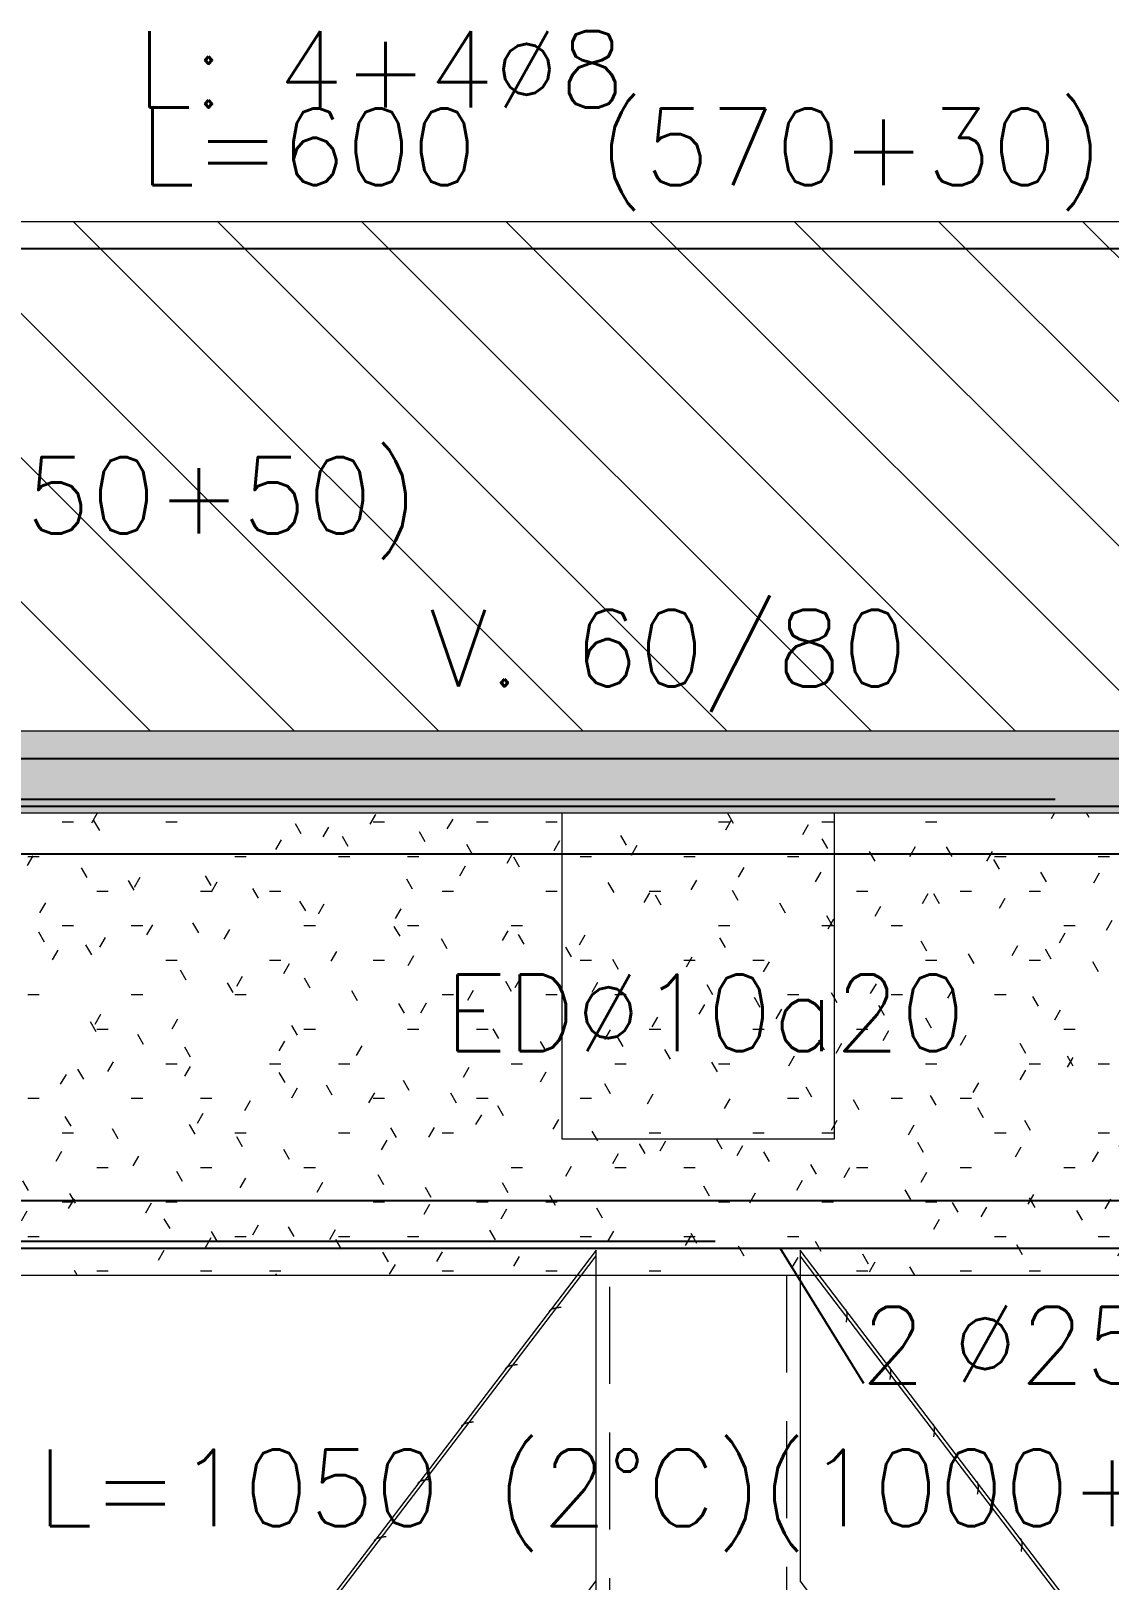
# Model space of a CAD drawing. Extents: x -58 to 5689, y 66 to 4123.
# Drawn here: x 5043.7 to 5202.3, y 3290.3 to 3518.2 of the extents above; entities that cross this region are included whole.
import ezdxf
from ezdxf.enums import TextEntityAlignment as Align
from ezdxf.xclip import XClip

# ---------------------------------------------------------------- set-up
doc = ezdxf.new("R2010")
doc.units = 0
doc.header["$LTSCALE"] = 30
doc.header["$MEASUREMENT"] = 0
doc.header["$XCLIPFRAME"] = 0
doc.linetypes.add("EJE3-3'$0$RLE-PROYECCION", pattern=[0.71438, 0.47625, -0.23813])
doc.layers.get('0').update_dxf_attribs({"linetype": 'CONTINUOUS'})
doc.layers.add("EJE3-3'$0$RLA-ACHURADO", color=30, linetype="EJE3-3'$0$RLE-PROYECCION", lineweight=15, transparency=0.7)
doc.layers.add("EJE3-3'$0$RLA-CONTORNO", color=30, linetype='CONTINUOUS', lineweight=15)
doc.layers.add("EJE3-3'$0$RLA-TEXTOS-1", color=9, linetype='CONTINUOUS', lineweight=9)
for name, color, linetype in [("EJE3-3'$0$RLA-CONTORNOS", 3, 'CONTINUOUS'), ("EJE3-3'$0$RLA-FE", 7, 'CONTINUOUS'), ("EJE3-3'$0$RLA-TEXTOS-FE", 9, 'CONTINUOUS')]:
    doc.layers.add(name, color=color, linetype=linetype)
doc.styles.add("EJE3-3'$0$RomanS", font='romans.shx', dxfattribs={"height": 11.25})

# ---------------------------------------------------------------- blocks, each defined once
blk = doc.blocks.new("EJE3-3'$0$RLA-COLUMNAS-CAJONES - P_M_ 300x300x20-465987-EJE 3-3_")
at = {"layer": "EJE3-3'$0$RLA-ACHURADO"}
for p, q in [((2347.48, 787), (2347.48, 1103)), ((2373.48, 1103), (2373.48, 787))]:
    blk.add_line(p, q, dxfattribs=at)
blk = doc.blocks.new("EJE3-3'$0$FP_13-EJE 3-3_")
at = {"layer": "EJE3-3'$0$RLA-CONTORNO"}
for p, q in [((2342.67, 1103), (2140.49, 838.02)), ((2338.56, 1097.71), (2338.55, 1097.69)), ((2338.58, 1097.73), (2338.56, 1097.71)), ((2338.6, 1097.74), (2338.58, 1097.73)), ((2338.61, 1097.76), (2338.6, 1097.74)), ((2338.63, 1097.78), (2338.61, 1097.76)), ((2338.65, 1097.8), (2338.63, 1097.78)), ((2338.67, 1097.81), (2338.65, 1097.8)), ((2338.69, 1097.83), (2338.67, 1097.81)), ((2338.71, 1097.85), (2338.69, 1097.83)), ((2338.73, 1097.86), (2338.71, 1097.85)), ((2338.75, 1097.88), (2338.73, 1097.86)), ((2338.77, 1097.89), (2338.75, 1097.88)), ((2338.79, 1097.91), (2338.77, 1097.89)), ((2338.81, 1097.92), (2338.79, 1097.91)), ((2338.83, 1097.93), (2338.81, 1097.92)), ((2338.86, 1097.95), (2338.83, 1097.93)), ((2338.88, 1097.96), (2338.86, 1097.95)), ((2338.9, 1097.97), (2338.88, 1097.96)), ((2338.93, 1097.98), (2338.9, 1097.97)), ((2338.95, 1098), (2338.93, 1097.98)), ((2338.98, 1098.01), (2338.95, 1098)), ((2339, 1098.02), (2338.98, 1098.01)), ((2339.03, 1098.03), (2339, 1098.02)), ((2339.06, 1098.04), (2339.03, 1098.03)), ((2339.08, 1098.05), (2339.06, 1098.04)), ((2339.11, 1098.06), (2339.08, 1098.05)), ((2339.14, 1098.07), (2339.11, 1098.06)), ((2339.17, 1098.08), (2339.14, 1098.07)), ((2339.2, 1098.09), (2339.17, 1098.08)), ((2339.23, 1098.1), (2339.2, 1098.09)), ((2339.25, 1098.11), (2339.23, 1098.1)), ((2339.28, 1098.11), (2339.25, 1098.11)), ((2339.31, 1098.12), (2339.28, 1098.11)), ((2339.34, 1098.13), (2339.31, 1098.12)), ((2339.38, 1098.14), (2339.34, 1098.13)), ((2339.41, 1098.14), (2339.38, 1098.14)), ((2339.44, 1098.15), (2339.41, 1098.14)), ((2339.47, 1098.16), (2339.44, 1098.15)), ((2339.5, 1098.16), (2339.47, 1098.16)), ((2339.53, 1098.17), (2339.5, 1098.16)), ((2339.57, 1098.18), (2339.53, 1098.17)), ((2339.6, 1098.18), (2339.57, 1098.18)), ((2339.63, 1098.19), (2339.6, 1098.18)), ((2339.66, 1098.19), (2339.63, 1098.19)), ((2339.7, 1098.2), (2339.66, 1098.19)), ((2339.73, 1098.2), (2339.7, 1098.2)), ((2339.77, 1098.21), (2339.73, 1098.2)), ((2339.8, 1098.21), (2339.77, 1098.21)), ((2339.83, 1098.22), (2339.8, 1098.21)), ((2339.87, 1098.22), (2339.83, 1098.22)), ((2339.9, 1098.23), (2339.87, 1098.22)), ((2339.94, 1098.23), (2339.9, 1098.23)), ((2339.97, 1098.24), (2339.94, 1098.23)), ((2340.01, 1098.24), (2339.97, 1098.24)), ((2340.04, 1098.25), (2340.01, 1098.24)), ((2340.08, 1098.25), (2340.04, 1098.25)), ((2340.11, 1098.25), (2340.08, 1098.25)), ((2340.15, 1098.26), (2340.11, 1098.25)), ((2340.18, 1098.26), (2340.15, 1098.26)), ((2340.22, 1098.26), (2340.18, 1098.26)), ((2340.25, 1098.27), (2340.22, 1098.26)), ((2340.29, 1098.27), (2340.25, 1098.27)), ((2340.33, 1098.28), (2340.29, 1098.27)), ((2332.62, 1089.61), (2332.6, 1089.6)), ((2332.65, 1089.62), (2332.62, 1089.61)), ((2332.68, 1089.63), (2332.65, 1089.62)), ((2332.71, 1089.64), (2332.68, 1089.63)), ((2332.73, 1089.65), (2332.71, 1089.64)), ((2332.76, 1089.66), (2332.73, 1089.65)), ((2332.79, 1089.67), (2332.76, 1089.66)), ((2332.82, 1089.67), (2332.79, 1089.67)), ((2332.85, 1089.68), (2332.82, 1089.67)), ((2332.88, 1089.69), (2332.85, 1089.68)), ((2332.91, 1089.7), (2332.88, 1089.69)), ((2332.94, 1089.71), (2332.91, 1089.7)), ((2332.97, 1089.71), (2332.94, 1089.71)), ((2333, 1089.72), (2332.97, 1089.71)), ((2333.04, 1089.73), (2333, 1089.72)), ((2333.07, 1089.73), (2333.04, 1089.73)), ((2333.1, 1089.74), (2333.07, 1089.73)), ((2333.13, 1089.74), (2333.1, 1089.74)), ((2333.16, 1089.75), (2333.13, 1089.74)), ((2333.2, 1089.76), (2333.16, 1089.75)), ((2333.23, 1089.76), (2333.2, 1089.76)), ((2333.26, 1089.77), (2333.23, 1089.76)), ((2333.3, 1089.77), (2333.26, 1089.77)), ((2333.33, 1089.78), (2333.3, 1089.77)), ((2333.37, 1089.78), (2333.33, 1089.78)), ((2333.4, 1089.79), (2333.37, 1089.78)), ((2333.43, 1089.79), (2333.4, 1089.79)), ((2333.47, 1089.8), (2333.43, 1089.79)), ((2333.5, 1089.8), (2333.47, 1089.8)), ((2333.54, 1089.8), (2333.5, 1089.8)), ((2333.57, 1089.81), (2333.54, 1089.8)), ((2333.61, 1089.81), (2333.57, 1089.81)), ((2333.64, 1089.82), (2333.61, 1089.81)), ((2333.68, 1089.82), (2333.64, 1089.82)), ((2333.71, 1089.83), (2333.68, 1089.82)), ((2333.75, 1089.83), (2333.71, 1089.83)), ((2333.79, 1089.83), (2333.75, 1089.83)), ((2333.82, 1089.84), (2333.79, 1089.83)), ((2333.86, 1089.84), (2333.82, 1089.84)), ((2333.89, 1089.84), (2333.86, 1089.84)), ((2332.13, 1089.28), (2332.11, 1089.26)), ((2332.14, 1089.29), (2332.13, 1089.28)), ((2332.16, 1089.31), (2332.14, 1089.29)), ((2332.18, 1089.33), (2332.16, 1089.31)), ((2332.2, 1089.35), (2332.18, 1089.33)), ((2332.21, 1089.36), (2332.2, 1089.35)), ((2332.23, 1089.38), (2332.21, 1089.36)), ((2332.25, 1089.4), (2332.23, 1089.38)), ((2332.27, 1089.41), (2332.25, 1089.4)), ((2332.29, 1089.43), (2332.27, 1089.41)), ((2332.31, 1089.44), (2332.29, 1089.43)), ((2332.33, 1089.46), (2332.31, 1089.44)), ((2332.36, 1089.47), (2332.33, 1089.46)), ((2332.38, 1089.49), (2332.36, 1089.47)), ((2332.4, 1089.5), (2332.38, 1089.49)), ((2332.42, 1089.51), (2332.4, 1089.5)), ((2332.45, 1089.53), (2332.42, 1089.51)), ((2332.47, 1089.54), (2332.45, 1089.53)), ((2332.49, 1089.55), (2332.47, 1089.54)), ((2332.52, 1089.56), (2332.49, 1089.55)), ((2332.55, 1089.58), (2332.52, 1089.56)), ((2332.57, 1089.59), (2332.55, 1089.58)), ((2332.6, 1089.6), (2332.57, 1089.59)), ((2325.69, 1080.84), (2325.68, 1080.82)), ((2325.71, 1080.86), (2325.69, 1080.84)), ((2325.73, 1080.88), (2325.71, 1080.86)), ((2325.74, 1080.9), (2325.73, 1080.88)), ((2325.76, 1080.92), (2325.74, 1080.9)), ((2325.78, 1080.93), (2325.76, 1080.92)), ((2325.8, 1080.95), (2325.78, 1080.93)), ((2325.82, 1080.97), (2325.8, 1080.95)), ((2325.84, 1080.98), (2325.82, 1080.97)), ((2325.86, 1081), (2325.84, 1080.98)), ((2325.88, 1081.01), (2325.86, 1081)), ((2325.9, 1081.03), (2325.88, 1081.01)), ((2325.92, 1081.04), (2325.9, 1081.03)), ((2325.94, 1081.05), (2325.92, 1081.04)), ((2325.97, 1081.07), (2325.94, 1081.05)), ((2325.99, 1081.08), (2325.97, 1081.07)), ((2326.01, 1081.09), (2325.99, 1081.08)), ((2326.04, 1081.11), (2326.01, 1081.09)), ((2326.06, 1081.12), (2326.04, 1081.11)), ((2326.09, 1081.13), (2326.06, 1081.12)), ((2326.11, 1081.14), (2326.09, 1081.13)), ((2326.14, 1081.15), (2326.11, 1081.14)), ((2326.16, 1081.17), (2326.14, 1081.15)), ((2326.19, 1081.18), (2326.16, 1081.17)), ((2326.22, 1081.19), (2326.19, 1081.18)), ((2326.24, 1081.2), (2326.22, 1081.19)), ((2326.27, 1081.21), (2326.24, 1081.2)), ((2326.3, 1081.22), (2326.27, 1081.21)), ((2326.33, 1081.22), (2326.3, 1081.22)), ((2326.36, 1081.23), (2326.33, 1081.22)), ((2326.39, 1081.24), (2326.36, 1081.23)), ((2326.42, 1081.25), (2326.39, 1081.24)), ((2326.45, 1081.26), (2326.42, 1081.25)), ((2326.48, 1081.27), (2326.45, 1081.26)), ((2326.51, 1081.27), (2326.48, 1081.27)), ((2326.54, 1081.28), (2326.51, 1081.27)), ((2326.57, 1081.29), (2326.54, 1081.28)), ((2326.6, 1081.29), (2326.57, 1081.29)), ((2326.63, 1081.3), (2326.6, 1081.29)), ((2326.67, 1081.31), (2326.63, 1081.3)), ((2326.7, 1081.31), (2326.67, 1081.31)), ((2326.73, 1081.32), (2326.7, 1081.31)), ((2326.76, 1081.32), (2326.73, 1081.32)), ((2326.8, 1081.33), (2326.76, 1081.32)), ((2326.83, 1081.34), (2326.8, 1081.33)), ((2326.86, 1081.34), (2326.83, 1081.34)), ((2326.9, 1081.35), (2326.86, 1081.34)), ((2326.93, 1081.35), (2326.9, 1081.35)), ((2326.97, 1081.36), (2326.93, 1081.35)), ((2327, 1081.36), (2326.97, 1081.36)), ((2327.04, 1081.36), (2327, 1081.36)), ((2327.07, 1081.37), (2327.04, 1081.36)), ((2327.1, 1081.37), (2327.07, 1081.37)), ((2327.14, 1081.38), (2327.1, 1081.37)), ((2327.17, 1081.38), (2327.14, 1081.38)), ((2327.21, 1081.39), (2327.17, 1081.38)), ((2327.25, 1081.39), (2327.21, 1081.39)), ((2327.28, 1081.39), (2327.25, 1081.39)), ((2327.32, 1081.4), (2327.28, 1081.39)), ((2327.35, 1081.4), (2327.32, 1081.4)), ((2327.39, 1081.4), (2327.35, 1081.4)), ((2327.42, 1081.41), (2327.39, 1081.4)), ((2327.46, 1081.41), (2327.42, 1081.41)), ((2319.26, 1072.41), (2319.25, 1072.39)), ((2319.28, 1072.43), (2319.26, 1072.41)), ((2319.29, 1072.45), (2319.28, 1072.43)), ((2319.31, 1072.47), (2319.29, 1072.45)), ((2319.33, 1072.48), (2319.31, 1072.47)), ((2319.35, 1072.5), (2319.33, 1072.48)), ((2319.37, 1072.52), (2319.35, 1072.5)), ((2319.38, 1072.53), (2319.37, 1072.52)), ((2319.4, 1072.55), (2319.38, 1072.53)), ((2319.42, 1072.56), (2319.4, 1072.55)), ((2319.44, 1072.58), (2319.42, 1072.56)), ((2319.47, 1072.59), (2319.44, 1072.58)), ((2319.49, 1072.61), (2319.47, 1072.59)), ((2319.51, 1072.62), (2319.49, 1072.61)), ((2319.53, 1072.64), (2319.51, 1072.62)), ((2319.56, 1072.65), (2319.53, 1072.64)), ((2319.58, 1072.66), (2319.56, 1072.65)), ((2319.6, 1072.68), (2319.58, 1072.66)), ((2319.63, 1072.69), (2319.6, 1072.68)), ((2319.65, 1072.7), (2319.63, 1072.69)), ((2319.68, 1072.71), (2319.65, 1072.7)), ((2319.7, 1072.72), (2319.68, 1072.71)), ((2319.73, 1072.73), (2319.7, 1072.72)), ((2319.76, 1072.74), (2319.73, 1072.73)), ((2319.78, 1072.75), (2319.76, 1072.74)), ((2319.81, 1072.76), (2319.78, 1072.75)), ((2319.84, 1072.77), (2319.81, 1072.76)), ((2319.87, 1072.78), (2319.84, 1072.77)), ((2319.89, 1072.79), (2319.87, 1072.78)), ((2319.92, 1072.8), (2319.89, 1072.79)), ((2319.95, 1072.81), (2319.92, 1072.8)), ((2319.98, 1072.82), (2319.95, 1072.81)), ((2320.01, 1072.83), (2319.98, 1072.82)), ((2320.04, 1072.83), (2320.01, 1072.83)), ((2320.07, 1072.84), (2320.04, 1072.83)), ((2320.1, 1072.85), (2320.07, 1072.84)), ((2320.14, 1072.85), (2320.1, 1072.85)), ((2320.17, 1072.86), (2320.14, 1072.85)), ((2320.2, 1072.87), (2320.17, 1072.86)), ((2320.23, 1072.87), (2320.2, 1072.87)), ((2320.26, 1072.88), (2320.23, 1072.87)), ((2320.3, 1072.89), (2320.26, 1072.88)), ((2320.33, 1072.89), (2320.3, 1072.89)), ((2320.36, 1072.9), (2320.33, 1072.89)), ((2320.4, 1072.9), (2320.36, 1072.9)), ((2320.43, 1072.91), (2320.4, 1072.9)), ((2320.46, 1072.91), (2320.43, 1072.91)), ((2320.5, 1072.92), (2320.46, 1072.91)), ((2320.53, 1072.92), (2320.5, 1072.92)), ((2320.57, 1072.93), (2320.53, 1072.92)), ((2320.6, 1072.93), (2320.57, 1072.93)), ((2320.64, 1072.94), (2320.6, 1072.93)), ((2320.67, 1072.94), (2320.64, 1072.94)), ((2320.71, 1072.94), (2320.67, 1072.94)), ((2320.74, 1072.95), (2320.71, 1072.94)), ((2320.78, 1072.95), (2320.74, 1072.95)), ((2320.81, 1072.96), (2320.78, 1072.95)), ((2320.85, 1072.96), (2320.81, 1072.96)), ((2320.88, 1072.96), (2320.85, 1072.96)), ((2320.92, 1072.97), (2320.88, 1072.96)), ((2320.95, 1072.97), (2320.92, 1072.97)), ((2320.99, 1072.98), (2320.95, 1072.97)), ((2321.02, 1072.98), (2320.99, 1072.98)), ((2314.38, 1064.52), (2314.34, 1064.52)), ((2314.41, 1064.53), (2314.38, 1064.52)), ((2314.45, 1064.53), (2314.41, 1064.53)), ((2314.48, 1064.54), (2314.45, 1064.53)), ((2314.52, 1064.54), (2314.48, 1064.54)), ((2314.55, 1064.54), (2314.52, 1064.54)), ((2314.59, 1064.55), (2314.55, 1064.54)), ((2312.83, 1063.98), (2312.81, 1063.96)), ((2312.84, 1064), (2312.83, 1063.98)), ((2312.86, 1064.02), (2312.84, 1064)), ((2312.88, 1064.03), (2312.86, 1064.02)), ((2312.89, 1064.05), (2312.88, 1064.03)), ((2312.91, 1064.07), (2312.89, 1064.05)), ((2312.93, 1064.08), (2312.91, 1064.07)), ((2312.95, 1064.1), (2312.93, 1064.08)), ((2312.97, 1064.12), (2312.95, 1064.1)), ((2312.99, 1064.13), (2312.97, 1064.12)), ((2313.01, 1064.15), (2312.99, 1064.13)), ((2313.03, 1064.16), (2313.01, 1064.15)), ((2313.05, 1064.18), (2313.03, 1064.16)), ((2313.08, 1064.19), (2313.05, 1064.18)), ((2313.1, 1064.2), (2313.08, 1064.19)), ((2313.12, 1064.22), (2313.1, 1064.2)), ((2313.14, 1064.23), (2313.12, 1064.22)), ((2313.17, 1064.24), (2313.14, 1064.23)), ((2313.19, 1064.26), (2313.17, 1064.24)), ((2313.22, 1064.27), (2313.19, 1064.26)), ((2313.24, 1064.28), (2313.22, 1064.27)), ((2313.27, 1064.29), (2313.24, 1064.28)), ((2313.3, 1064.3), (2313.27, 1064.29)), ((2313.32, 1064.31), (2313.3, 1064.3)), ((2313.35, 1064.32), (2313.32, 1064.31)), ((2313.38, 1064.33), (2313.35, 1064.32)), ((2313.4, 1064.34), (2313.38, 1064.33)), ((2313.43, 1064.35), (2313.4, 1064.34)), ((2313.46, 1064.36), (2313.43, 1064.35)), ((2313.49, 1064.37), (2313.46, 1064.36)), ((2313.52, 1064.38), (2313.49, 1064.37)), ((2313.55, 1064.39), (2313.52, 1064.38)), ((2313.58, 1064.39), (2313.55, 1064.39)), ((2313.61, 1064.4), (2313.58, 1064.39)), ((2313.64, 1064.41), (2313.61, 1064.4)), ((2313.67, 1064.42), (2313.64, 1064.41)), ((2313.7, 1064.42), (2313.67, 1064.42)), ((2313.73, 1064.43), (2313.7, 1064.42)), ((2313.77, 1064.44), (2313.73, 1064.43)), ((2313.8, 1064.44), (2313.77, 1064.44)), ((2313.83, 1064.45), (2313.8, 1064.44)), ((2313.86, 1064.45), (2313.83, 1064.45)), ((2313.9, 1064.46), (2313.86, 1064.45)), ((2313.93, 1064.47), (2313.9, 1064.46)), ((2313.96, 1064.47), (2313.93, 1064.47)), ((2314, 1064.48), (2313.96, 1064.47)), ((2314.03, 1064.48), (2314, 1064.48)), ((2314.06, 1064.49), (2314.03, 1064.48)), ((2314.1, 1064.49), (2314.06, 1064.49)), ((2314.13, 1064.5), (2314.1, 1064.49)), ((2314.17, 1064.5), (2314.13, 1064.5)), ((2314.2, 1064.5), (2314.17, 1064.5)), ((2314.24, 1064.51), (2314.2, 1064.5)), ((2314.27, 1064.51), (2314.24, 1064.51)), ((2314.31, 1064.52), (2314.27, 1064.51)), ((2314.34, 1064.52), (2314.31, 1064.52))]:
    blk.add_line(p, q, dxfattribs=at)
blk = doc.blocks.new("EJE3-3'$0$FP_15-EJE 3-3_")
at = {"layer": "EJE3-3'$0$RLA-CONTORNO"}
for p, q in [((2580.48, 838.01), (2378.29, 1103)), ((2382.2, 1097.97), (2382.19, 1097.99)), ((2382.21, 1097.95), (2382.2, 1097.97)), ((2382.23, 1097.93), (2382.21, 1097.95)), ((2382.24, 1097.9), (2382.23, 1097.93)), ((2382.25, 1097.88), (2382.24, 1097.9)), ((2382.26, 1097.86), (2382.25, 1097.88)), ((2382.27, 1097.84), (2382.26, 1097.86)), ((2382.29, 1097.82), (2382.27, 1097.84)), ((2382.3, 1097.79), (2382.29, 1097.82)), ((2382.31, 1097.77), (2382.3, 1097.79)), ((2382.31, 1097.75), (2382.31, 1097.77)), ((2382.32, 1097.72), (2382.31, 1097.75)), ((2382.33, 1097.7), (2382.32, 1097.72)), ((2382.34, 1097.67), (2382.33, 1097.7)), ((2382.33, 1096.43), (2382.34, 1096.47)), ((2382.35, 1097.65), (2382.34, 1097.67)), ((2382.34, 1096.5), (2382.35, 1096.54)), ((2382.34, 1096.47), (2382.34, 1096.5)), ((2382.35, 1097.62), (2382.35, 1097.65)), ((2382.36, 1097.59), (2382.35, 1097.62)), ((2382.35, 1096.57), (2382.36, 1096.61)), ((2382.35, 1096.54), (2382.35, 1096.57)), ((2382.36, 1097.57), (2382.36, 1097.59)), ((2382.37, 1097.54), (2382.36, 1097.57)), ((2382.36, 1096.64), (2382.37, 1096.67)), ((2382.36, 1096.61), (2382.36, 1096.64)), ((2382.38, 1097.51), (2382.37, 1097.54)), ((2382.37, 1096.71), (2382.38, 1096.74)), ((2382.37, 1096.67), (2382.37, 1096.71)), ((2382.38, 1097.49), (2382.38, 1097.51)), ((2382.38, 1097.46), (2382.38, 1097.49)), ((2382.39, 1097.43), (2382.38, 1097.46)), ((2382.38, 1096.81), (2382.39, 1096.84)), ((2382.38, 1096.78), (2382.38, 1096.81)), ((2382.38, 1096.74), (2382.38, 1096.78)), ((2382.39, 1097.4), (2382.39, 1097.43)), ((2382.39, 1097.37), (2382.39, 1097.4)), ((2382.4, 1097.34), (2382.39, 1097.37)), ((2382.39, 1096.94), (2382.4, 1096.97)), ((2382.39, 1096.91), (2382.39, 1096.94)), ((2382.39, 1096.88), (2382.39, 1096.91)), ((2382.39, 1096.84), (2382.39, 1096.88)), ((2382.4, 1097.32), (2382.4, 1097.34)), ((2382.4, 1097.29), (2382.4, 1097.32)), ((2382.4, 1097.26), (2382.4, 1097.29)), ((2382.4, 1097.23), (2382.4, 1097.26)), ((2382.4, 1097.19), (2382.4, 1097.23)), ((2382.4, 1097.16), (2382.4, 1097.19)), ((2382.4, 1097.13), (2382.4, 1097.16)), ((2382.4, 1097.1), (2382.4, 1097.13)), ((2382.4, 1097.07), (2382.4, 1097.1)), ((2382.4, 1097.04), (2382.4, 1097.07)), ((2382.4, 1097.01), (2382.4, 1097.04)), ((2382.4, 1096.97), (2382.4, 1097.01)), ((2382.28, 1096.12), (2382.29, 1096.15)), ((2382.29, 1096.19), (2382.3, 1096.22)), ((2382.29, 1096.15), (2382.29, 1096.19)), ((2382.3, 1096.22), (2382.31, 1096.26)), ((2382.31, 1096.29), (2382.32, 1096.33)), ((2382.31, 1096.26), (2382.31, 1096.29)), ((2382.32, 1096.36), (2382.33, 1096.4)), ((2382.32, 1096.33), (2382.32, 1096.36)), ((2382.33, 1096.4), (2382.33, 1096.43)), ((2388.63, 1089.54), (2388.62, 1089.56)), ((2388.65, 1089.51), (2388.63, 1089.54)), ((2388.66, 1089.49), (2388.65, 1089.51)), ((2388.67, 1089.47), (2388.66, 1089.49)), ((2388.69, 1089.45), (2388.67, 1089.47)), ((2388.7, 1089.43), (2388.69, 1089.45)), ((2388.71, 1089.41), (2388.7, 1089.43)), ((2388.72, 1089.38), (2388.71, 1089.41)), ((2388.73, 1089.36), (2388.72, 1089.38)), ((2388.72, 1087.72), (2388.73, 1087.75)), ((2388.72, 1087.68), (2388.72, 1087.72)), ((2388.74, 1089.34), (2388.73, 1089.36)), ((2388.73, 1087.79), (2388.74, 1087.83)), ((2388.73, 1087.75), (2388.73, 1087.79)), ((2388.75, 1089.31), (2388.74, 1089.34)), ((2388.74, 1087.83), (2388.75, 1087.86)), ((2388.76, 1089.29), (2388.75, 1089.31)), ((2388.75, 1087.9), (2388.76, 1087.93)), ((2388.75, 1087.86), (2388.75, 1087.9)), ((2388.77, 1089.26), (2388.76, 1089.29)), ((2388.76, 1087.97), (2388.77, 1088)), ((2388.76, 1087.93), (2388.76, 1087.97)), ((2388.77, 1089.24), (2388.77, 1089.26)), ((2388.78, 1089.21), (2388.77, 1089.24)), ((2388.77, 1088.04), (2388.78, 1088.07)), ((2388.77, 1088), (2388.77, 1088.04)), ((2388.79, 1089.19), (2388.78, 1089.21)), ((2388.78, 1088.1), (2388.79, 1088.14)), ((2388.78, 1088.07), (2388.78, 1088.1)), ((2388.79, 1089.16), (2388.79, 1089.19)), ((2388.8, 1089.14), (2388.79, 1089.16)), ((2388.79, 1088.17), (2388.8, 1088.21)), ((2388.79, 1088.14), (2388.79, 1088.17)), ((2388.8, 1089.11), (2388.8, 1089.14)), ((2388.81, 1089.08), (2388.8, 1089.11)), ((2388.8, 1088.24), (2388.81, 1088.28)), ((2388.8, 1088.21), (2388.8, 1088.24)), ((2388.81, 1089.05), (2388.81, 1089.08)), ((2388.82, 1089.03), (2388.81, 1089.05)), ((2388.81, 1088.34), (2388.82, 1088.38)), ((2388.81, 1088.31), (2388.81, 1088.34)), ((2388.81, 1088.28), (2388.81, 1088.31)), ((2388.82, 1089), (2388.82, 1089.03)), ((2388.82, 1088.97), (2388.82, 1089)), ((2388.83, 1088.94), (2388.82, 1088.97)), ((2388.82, 1088.44), (2388.83, 1088.48)), ((2388.82, 1088.41), (2388.82, 1088.44)), ((2388.82, 1088.38), (2388.82, 1088.41)), ((2388.83, 1088.91), (2388.83, 1088.94)), ((2388.83, 1088.88), (2388.83, 1088.91)), ((2388.83, 1088.85), (2388.83, 1088.88)), ((2388.83, 1088.82), (2388.83, 1088.85)), ((2388.84, 1088.79), (2388.83, 1088.82)), ((2388.83, 1088.64), (2388.84, 1088.67)), ((2388.83, 1088.61), (2388.83, 1088.64)), ((2388.83, 1088.57), (2388.83, 1088.61)), ((2388.83, 1088.54), (2388.83, 1088.57)), ((2388.83, 1088.51), (2388.83, 1088.54)), ((2388.83, 1088.48), (2388.83, 1088.51)), ((2388.84, 1088.76), (2388.84, 1088.79)), ((2388.84, 1088.73), (2388.84, 1088.76)), ((2388.84, 1088.7), (2388.84, 1088.73)), ((2388.84, 1088.67), (2388.84, 1088.7)), ((2395.07, 1081.1), (2395.05, 1081.12)), ((2395.08, 1081.08), (2395.07, 1081.1)), ((2395.1, 1081.06), (2395.08, 1081.08)), ((2395.11, 1081.04), (2395.1, 1081.06)), ((2395.12, 1081.02), (2395.11, 1081.04)), ((2395.13, 1081), (2395.12, 1081.02)), ((2395.14, 1080.97), (2395.13, 1081)), ((2395.15, 1080.95), (2395.14, 1080.97)), ((2395.16, 1080.93), (2395.15, 1080.95)), ((2395.17, 1080.9), (2395.16, 1080.93)), ((2395.18, 1080.88), (2395.17, 1080.9)), ((2395.19, 1080.86), (2395.18, 1080.88)), ((2395.2, 1080.83), (2395.19, 1080.86)), ((2395.21, 1080.81), (2395.2, 1080.83)), ((2395.21, 1080.78), (2395.21, 1080.81)), ((2395.22, 1080.76), (2395.21, 1080.78)), ((2395.23, 1080.73), (2395.22, 1080.76)), ((2395.23, 1080.7), (2395.23, 1080.73)), ((2395.24, 1080.68), (2395.23, 1080.7)), ((2395.24, 1080.65), (2395.24, 1080.68)), ((2395.25, 1080.62), (2395.24, 1080.65)), ((2395.25, 1080.59), (2395.25, 1080.62)), ((2395.26, 1080.57), (2395.25, 1080.59)), ((2395.26, 1080.54), (2395.26, 1080.57)), ((2395.26, 1080.51), (2395.26, 1080.54)), ((2395.26, 1080.48), (2395.26, 1080.51)), ((2395.15, 1079.25), (2395.16, 1079.29)), ((2395.16, 1079.32), (2395.17, 1079.36)), ((2395.16, 1079.29), (2395.16, 1079.32)), ((2395.17, 1079.39), (2395.18, 1079.43)), ((2395.17, 1079.36), (2395.17, 1079.39)), ((2395.18, 1079.43), (2395.19, 1079.46)), ((2395.19, 1079.5), (2395.2, 1079.53)), ((2395.19, 1079.46), (2395.19, 1079.5)), ((2395.2, 1079.57), (2395.21, 1079.6)), ((2395.2, 1079.53), (2395.2, 1079.57)), ((2395.21, 1079.64), (2395.22, 1079.67)), ((2395.21, 1079.6), (2395.21, 1079.64)), ((2395.22, 1079.71), (2395.23, 1079.74)), ((2395.22, 1079.67), (2395.22, 1079.71)), ((2395.23, 1079.78), (2395.24, 1079.81)), ((2395.23, 1079.74), (2395.23, 1079.78)), ((2395.24, 1079.88), (2395.25, 1079.91)), ((2395.24, 1079.84), (2395.24, 1079.88)), ((2395.24, 1079.81), (2395.24, 1079.84)), ((2395.25, 1079.98), (2395.26, 1080.01)), ((2395.25, 1079.94), (2395.25, 1079.98)), ((2395.25, 1079.91), (2395.25, 1079.94)), ((2395.27, 1080.45), (2395.26, 1080.48)), ((2395.26, 1080.11), (2395.27, 1080.14)), ((2395.26, 1080.08), (2395.26, 1080.11)), ((2395.26, 1080.04), (2395.26, 1080.08)), ((2395.26, 1080.01), (2395.26, 1080.04)), ((2395.27, 1080.42), (2395.27, 1080.45)), ((2395.27, 1080.39), (2395.27, 1080.42)), ((2395.27, 1080.36), (2395.27, 1080.39)), ((2395.27, 1080.33), (2395.27, 1080.36)), ((2395.27, 1080.3), (2395.27, 1080.33)), ((2395.27, 1080.27), (2395.27, 1080.3)), ((2395.27, 1080.24), (2395.27, 1080.27)), ((2395.27, 1080.21), (2395.27, 1080.24)), ((2395.27, 1080.17), (2395.27, 1080.21)), ((2395.27, 1080.14), (2395.27, 1080.17)), ((2401.5, 1072.67), (2401.49, 1072.69)), ((2401.52, 1072.65), (2401.5, 1072.67)), ((2401.53, 1072.63), (2401.52, 1072.65)), ((2401.54, 1072.61), (2401.53, 1072.63)), ((2401.55, 1072.59), (2401.54, 1072.61)), ((2401.57, 1072.56), (2401.55, 1072.59)), ((2401.58, 1072.54), (2401.57, 1072.56)), ((2401.59, 1072.52), (2401.58, 1072.54)), ((2401.6, 1072.5), (2401.59, 1072.52)), ((2401.61, 1072.47), (2401.6, 1072.5)), ((2401.62, 1072.45), (2401.61, 1072.47)), ((2401.62, 1072.42), (2401.62, 1072.45)), ((2401.63, 1072.4), (2401.62, 1072.42)), ((2401.64, 1072.37), (2401.63, 1072.4)), ((2401.65, 1072.35), (2401.64, 1072.37)), ((2401.65, 1072.32), (2401.65, 1072.35)), ((2401.66, 1072.3), (2401.65, 1072.32)), ((2401.67, 1072.27), (2401.66, 1072.3)), ((2401.66, 1071.34), (2401.67, 1071.38)), ((2401.67, 1072.24), (2401.67, 1072.27)), ((2401.68, 1072.22), (2401.67, 1072.24)), ((2401.67, 1071.41), (2401.68, 1071.45)), ((2401.67, 1071.38), (2401.67, 1071.41)), ((2401.68, 1072.19), (2401.68, 1072.22)), ((2401.69, 1072.16), (2401.68, 1072.19)), ((2401.68, 1071.51), (2401.69, 1071.55)), ((2401.68, 1071.48), (2401.68, 1071.51)), ((2401.68, 1071.45), (2401.68, 1071.48)), ((2401.69, 1072.13), (2401.69, 1072.16)), ((2401.69, 1072.11), (2401.69, 1072.13)), ((2401.7, 1072.08), (2401.69, 1072.11)), ((2401.69, 1071.61), (2401.7, 1071.64)), ((2401.69, 1071.58), (2401.69, 1071.61)), ((2401.69, 1071.55), (2401.69, 1071.58)), ((2401.7, 1072.05), (2401.7, 1072.08)), ((2401.7, 1072.02), (2401.7, 1072.05)), ((2401.7, 1071.99), (2401.7, 1072.02)), ((2401.7, 1071.96), (2401.7, 1071.99)), ((2401.7, 1071.93), (2401.7, 1071.96)), ((2401.7, 1071.9), (2401.7, 1071.93)), ((2401.7, 1071.87), (2401.7, 1071.9)), ((2401.7, 1071.84), (2401.7, 1071.87)), ((2401.7, 1071.8), (2401.7, 1071.84)), ((2401.7, 1071.77), (2401.7, 1071.8)), ((2401.7, 1071.74), (2401.7, 1071.77)), ((2401.7, 1071.71), (2401.7, 1071.74)), ((2401.7, 1071.68), (2401.7, 1071.71)), ((2401.7, 1071.64), (2401.7, 1071.68)), ((2401.59, 1070.85), (2401.6, 1070.89)), ((2401.59, 1070.82), (2401.59, 1070.85)), ((2401.6, 1070.93), (2401.61, 1070.96)), ((2401.6, 1070.89), (2401.6, 1070.93)), ((2401.61, 1071), (2401.62, 1071.03)), ((2401.61, 1070.96), (2401.61, 1071)), ((2401.62, 1071.03), (2401.62, 1071.07)), ((2401.63, 1071.1), (2401.64, 1071.14)), ((2401.62, 1071.07), (2401.63, 1071.1)), ((2401.64, 1071.17), (2401.65, 1071.21)), ((2401.64, 1071.14), (2401.64, 1071.17)), ((2401.65, 1071.24), (2401.66, 1071.27)), ((2401.65, 1071.21), (2401.65, 1071.24)), ((2401.66, 1071.31), (2401.66, 1071.34)), ((2401.66, 1071.27), (2401.66, 1071.31)), ((2407.94, 1064.24), (2407.92, 1064.26)), ((2407.95, 1064.22), (2407.94, 1064.24)), ((2407.96, 1064.2), (2407.95, 1064.22)), ((2407.98, 1064.18), (2407.96, 1064.2)), ((2407.99, 1064.15), (2407.98, 1064.18)), ((2408, 1064.13), (2407.99, 1064.15)), ((2408.01, 1064.11), (2408, 1064.13)), ((2408.02, 1064.09), (2408.01, 1064.11)), ((2408.03, 1064.06), (2408.02, 1064.09)), ((2408.02, 1062.39), (2408.03, 1062.42)), ((2408.04, 1064.04), (2408.03, 1064.06)), ((2408.03, 1062.46), (2408.04, 1062.49)), ((2408.03, 1062.42), (2408.03, 1062.46)), ((2408.05, 1064.02), (2408.04, 1064.04)), ((2408.04, 1062.53), (2408.05, 1062.56)), ((2408.04, 1062.49), (2408.04, 1062.53)), ((2408.06, 1063.99), (2408.05, 1064.02)), ((2408.05, 1062.6), (2408.06, 1062.63)), ((2408.05, 1062.56), (2408.05, 1062.6)), ((2408.07, 1063.97), (2408.06, 1063.99)), ((2408.06, 1062.67), (2408.07, 1062.7)), ((2408.06, 1062.63), (2408.06, 1062.67)), ((2408.07, 1063.94), (2408.07, 1063.97)), ((2408.08, 1063.92), (2408.07, 1063.94)), ((2408.07, 1062.7), (2408.08, 1062.74)), ((2408.09, 1063.89), (2408.08, 1063.92)), ((2408.08, 1062.77), (2408.09, 1062.81)), ((2408.08, 1062.74), (2408.08, 1062.77)), ((2408.1, 1063.86), (2408.09, 1063.89)), ((2408.09, 1062.88), (2408.1, 1062.91)), ((2408.09, 1062.84), (2408.09, 1062.88)), ((2408.09, 1062.81), (2408.09, 1062.84)), ((2408.1, 1063.84), (2408.1, 1063.86)), ((2408.11, 1063.81), (2408.1, 1063.84)), ((2408.1, 1062.94), (2408.11, 1062.98)), ((2408.1, 1062.91), (2408.1, 1062.94)), ((2408.11, 1063.78), (2408.11, 1063.81)), ((2408.12, 1063.76), (2408.11, 1063.78)), ((2408.11, 1063.05), (2408.12, 1063.08)), ((2408.11, 1063.01), (2408.11, 1063.05)), ((2408.11, 1062.98), (2408.11, 1063.01)), ((2408.12, 1063.73), (2408.12, 1063.76)), ((2408.12, 1063.7), (2408.12, 1063.73)), ((2408.13, 1063.67), (2408.12, 1063.7)), ((2408.12, 1063.15), (2408.13, 1063.18)), ((2408.12, 1063.11), (2408.12, 1063.15)), ((2408.12, 1063.08), (2408.12, 1063.11)), ((2408.13, 1063.64), (2408.13, 1063.67)), ((2408.13, 1063.62), (2408.13, 1063.64)), ((2408.13, 1063.59), (2408.13, 1063.62)), ((2408.14, 1063.56), (2408.13, 1063.59)), ((2408.13, 1063.28), (2408.14, 1063.31)), ((2408.13, 1063.24), (2408.13, 1063.28)), ((2408.13, 1063.21), (2408.13, 1063.24)), ((2408.13, 1063.18), (2408.13, 1063.21)), ((2408.14, 1063.53), (2408.14, 1063.56)), ((2408.14, 1063.5), (2408.14, 1063.53)), ((2408.14, 1063.47), (2408.14, 1063.5)), ((2408.14, 1063.43), (2408.14, 1063.47)), ((2408.14, 1063.4), (2408.14, 1063.43)), ((2408.14, 1063.37), (2408.14, 1063.4)), ((2408.14, 1063.34), (2408.14, 1063.37)), ((2408.14, 1063.31), (2408.14, 1063.34))]:
    blk.add_line(p, q, dxfattribs=at)
blk = doc.blocks.new("EJE3-3'$0$RLA-VIGAS-CAJONES - V_M_ 300x300x5-394661-EJE 3-3_")
at = {"layer": "EJE3-3'$0$RLA-CONTORNO"}
for p, q in [((2343.3, 1103), (2345.48, 1105.86)), ((2140.49, 837.19), (2343.3, 1103)), ((2140.49, 789.39), (2345.48, 1058.05))]:
    blk.add_line(p, q, dxfattribs=at)
blk = doc.blocks.new("EJE3-3'$0$FP_19-EJE 3-3_")
at = {"layer": "EJE3-3'$0$RLA-CONTORNO"}
blk.add_line((2345.48, 1106.68), (2342.68, 1103), dxfattribs=at)
blk = doc.blocks.new("EJE3-3'$0$RLA-VIGAS-CAJONES - V_M_ 300x300x5-394662-EJE 3-3_")
at = {"layer": "EJE3-3'$0$RLA-CONTORNO"}
for p, q in [((2377.66, 1103), (2375.48, 1105.86)), ((2580.48, 837.19), (2377.66, 1103)), ((2580.48, 789.38), (2375.48, 1058.05))]:
    blk.add_line(p, q, dxfattribs=at)
blk = doc.blocks.new("EJE3-3'$0$FP_20-EJE 3-3_")
at = {"layer": "EJE3-3'$0$RLA-CONTORNO"}
blk.add_line((2378.29, 1103), (2375.48, 1106.68), dxfattribs=at)
blk = doc.blocks.new('*U208')
at = {"layer": "EJE3-3'$0$RLA-FE"}
blk.add_line((0, 0), (318.21, 0), dxfattribs=at)
at = {"layer": "EJE3-3'$0$RLA-FE", "color": 3, "style": "EJE3-3'$0$RomanS"}
for tag, p, flags in [('TEXTO_FE2', (249.59, 34.78), 8), ('PHI', (252.9, 16.31), 14), ('DIAM', (262.76, 16.09), 12), ('MINUS', (284.78, 16.09), 13), ('TEXTO_FE1', (290.31, 16.09), 8), ('MARK', (298.17, 16.09), 13), ('TIPO', (198.8, -75.78), 13), ('NVECES', (184.93, -94.72), 13), ('NUMFE', (188.86, -114.48), 13), ('CAPA', (197.06, -133.6), 13), ('DESPLAZA', (278.34, -151.59), 13), ('ESPACIO', (284.39, -169.95), 13), ('CANT', (298.23, -188.75), 13)]:
    blk.add_attdef(tag, p, '', height=11.25, dxfattribs=dict(at, flags=flags))
at = {"layer": "EJE3-3'$0$RLA-FE", "color": 3, "style": "EJE3-3'$0$RomanS", "flags": 8}
for tag, p in [('F=', (234.6, 16.09)), ('NUM', (249.01, 16.09))]:
    blk.add_attdef(tag, text='', height=11.25, dxfattribs=at).set_placement(p, align=Align.RIGHT)
blk = doc.blocks.new('*U116')
at = {"layer": "EJE3-3'$0$RLA-FE", "color": 6}
blk.add_line((0, 1), (190, 1), dxfattribs=at)
at = {"layer": "EJE3-3'$0$RLA-FE", "color": 3, "style": "EJE3-3'$0$RomanS", "flags": 8}
for tag, p in [('(', (80.66, 9.14)), (')', (119, 9.14)), ('EMP', (99.68, 9.14))]:
    blk.add_attdef(tag, text='', height=11.25, dxfattribs=at).set_placement(p, align=Align.CENTER)
blk = doc.blocks.new('*U204')
at = {"layer": "EJE3-3'$0$RLA-FE"}
blk.add_line((0, 0), (1118.21, 0), dxfattribs=at)
at = {"layer": "EJE3-3'$0$RLA-FE", "color": 3, "style": "EJE3-3'$0$RomanS", "flags": 8}
for tag, p in [('F=', (240.29, 58.98)), ('NUM', (254.7, 58.98))]:
    blk.add_attdef(tag, text='', height=11.25, dxfattribs=at).set_placement(p, align=Align.RIGHT)
at = {"layer": "EJE3-3'$0$RLA-FE", "color": 3, "style": "EJE3-3'$0$RomanS"}
for tag, p, flags in [('PHI', (258.59, 59.2), 14), ('DIAM', (268.45, 58.98), 12), ('MINUS', (290.47, 58.98), 13), ('MARK', (303.86, 58.98), 13), ('TEXTO_FE1', (307.16, 58.98), 8), ('TEXTO_FE2', (374.68, 59), 8), ('TIPO', (598.8, -75.78), 13), ('NVECES', (584.93, -94.72), 13), ('NUMFE', (588.86, -114.48), 13), ('CAPA', (597.06, -133.6), 13), ('DESPLAZA', (278.34, -151.59), 13), ('ESPACIO', (284.39, -169.95), 13), ('CANT', (298.23, -188.75), 13)]:
    blk.add_attdef(tag, p, '', height=11.25, dxfattribs=dict(at, flags=flags))
blk = doc.blocks.new('*U203')
at = {"layer": "EJE3-3'$0$RLA-FE"}
for p, q in [((0, 0), (1018.21, 0)), ((1018.21, 0), (1068.21, 0)), ((1068.21, 0), (1100, 0)), ((1100, 0), (1100, 0))]:
    blk.add_line(p, q, dxfattribs=at)
at = {"layer": "EJE3-3'$0$RLA-FE", "color": 3, "style": "EJE3-3'$0$RomanS", "flags": 8}
for tag, p in [('F=', (233.99, 31.31)), ('NUM', (248.39, 31.31))]:
    blk.add_attdef(tag, text='', height=11.25, dxfattribs=at).set_placement(p, align=Align.RIGHT)
at = {"layer": "EJE3-3'$0$RLA-FE", "color": 3, "style": "EJE3-3'$0$RomanS"}
for tag, p, flags in [('PHI', (252.29, 31.52), 14), ('DIAM', (262.15, 31.31), 12), ('MINUS', (284.16, 31.31), 13), ('MARK', (297.56, 31.31), 13), ('TEXTO_FE1', (300.86, 31.31), 8), ('TEXTO_FE2', (368.38, 31.33), 8), ('TIPO', (548.8, -75.78), 13), ('NVECES', (534.93, -94.72), 13), ('NUMFE', (538.86, -114.48), 13), ('CAPA', (547.06, -133.6), 13), ('DESPLAZA', (278.34, -151.59), 13), ('ESPACIO', (284.39, -169.95), 13), ('CANT', (298.23, -188.75), 13)]:
    blk.add_attdef(tag, p, '', height=11.25, dxfattribs=dict(at, flags=flags))
blk = doc.blocks.new('*U209')
at = {"layer": "EJE3-3'$0$RLA-FE"}
blk.add_line((0, 0), (768.21, 0), dxfattribs=at)
at = {"layer": "EJE3-3'$0$RLA-FE", "color": 3, "style": "EJE3-3'$0$RomanS", "flags": 8}
for tag, p in [('F=', (353.24, 33.06)), ('NUM', (367.65, 33.06))]:
    blk.add_attdef(tag, text='', height=11.25, dxfattribs=at).set_placement(p, align=Align.RIGHT)
at = {"layer": "EJE3-3'$0$RLA-FE", "color": 3, "style": "EJE3-3'$0$RomanS"}
for tag, p, flags in [('PHI', (371.55, 33.28), 14), ('DIAM', (381.4, 33.06), 12), ('MINUS', (403.42, 33.06), 13), ('TEXTO_FE1', (411.45, 33.06), 8), ('MARK', (416.82, 33.06), 13), ('TEXTO_FE2', (472.14, 33.08), 8), ('TIPO', (423.8, -75.78), 13), ('NVECES', (409.93, -94.72), 13), ('NUMFE', (413.86, -114.48), 13), ('CAPA', (422.06, -133.6), 13), ('DESPLAZA', (278.34, -151.59), 13), ('ESPACIO', (284.39, -169.95), 13), ('CANT', (298.23, -188.75), 13)]:
    blk.add_attdef(tag, p, '', height=11.25, dxfattribs=dict(at, flags=flags))
blk = doc.blocks.new('*U136')
at = {"layer": "EJE3-3'$0$RLA-FE"}
for p, q in [((0, 0), (1018.21, 0)), ((1018.21, 0), (1068.21, 0)), ((1068.21, 0), (1100, 0)), ((1100, 0), (1100, 0))]:
    blk.add_line(p, q, dxfattribs=at)
at = {"layer": "EJE3-3'$0$RLA-FE", "color": 3, "style": "EJE3-3'$0$RomanS", "flags": 8}
for tag, p in [('F=', (458.44, -19.89)), ('NUM', (472.85, -19.89))]:
    blk.add_attdef(tag, text='', height=11.25, dxfattribs=at).set_placement(p, align=Align.RIGHT)
at = {"layer": "EJE3-3'$0$RLA-FE", "color": 3, "style": "EJE3-3'$0$RomanS"}
for tag, p, flags in [('PHI', (476.74, -19.68), 12), ('DIAM', (486.6, -19.89), 12), ('MINUS', (508.62, -19.89), 13), ('MARK', (522.01, -19.89), 13), ('TEXTO_FE1', (525.31, -19.89), 8), ('TEXTO_FE2', (592.83, -19.88), 8), ('TIPO', (548.8, -57.92), 13), ('NVECES', (534.93, -76.86), 13), ('NUMFE', (538.86, -96.62), 13), ('CAPA', (547.06, -115.74), 13), ('DESPLAZA', (277.18, -134.17), 13), ('ESPACIO', (283.22, -152.53), 13), ('CANT', (297.06, -171.33), 13)]:
    blk.add_attdef(tag, p, '', height=11.25, dxfattribs=dict(at, flags=flags))
blk = doc.blocks.new('*U206')
at = {"layer": "EJE3-3'$0$RLA-FE"}
blk.add_line((0, 0), (368.21, 0), dxfattribs=at)
at = {"layer": "EJE3-3'$0$RLA-FE", "color": 3, "style": "EJE3-3'$0$RomanS", "flags": 8}
for tag, p in [('F=', (206.59, -19.89)), ('NUM', (221, -19.89))]:
    blk.add_attdef(tag, text='', height=11.25, dxfattribs=at).set_placement(p, align=Align.RIGHT)
at = {"layer": "EJE3-3'$0$RLA-FE", "color": 3, "style": "EJE3-3'$0$RomanS"}
for tag, p, flags in [('PHI', (224.89, -19.68), 12), ('DIAM', (234.75, -19.89), 12), ('MINUS', (256.77, -19.89), 13), ('MARK', (270.16, -19.89), 13), ('TEXTO_FE1', (273.46, -19.89), 8), ('TEXTO_FE2', (340.98, -19.88), 8), ('TIPO', (223.8, -57.92), 13), ('NVECES', (209.93, -76.86), 13), ('NUMFE', (213.86, -96.62), 13), ('CAPA', (222.06, -115.74), 13), ('DESPLAZA', (277.18, -134.17), 13), ('ESPACIO', (283.22, -152.53), 13), ('CANT', (297.06, -171.33), 13)]:
    blk.add_attdef(tag, p, '', height=11.25, dxfattribs=dict(at, flags=flags))
blk = doc.blocks.new('*U135')
at = {"layer": "EJE3-3'$0$RLA-FE", "color": 6}
blk.add_line((0, 1), (190, 1), dxfattribs=at)
at = {"layer": "EJE3-3'$0$RLA-FE", "color": 3, "style": "EJE3-3'$0$RomanS", "flags": 8}
for tag, p in [('(', (80.66, 9.14)), (')', (119, 9.14)), ('EMP', (99.68, 9.14))]:
    blk.add_attdef(tag, text='', height=11.25, dxfattribs=at).set_placement(p, align=Align.CENTER)
blk = doc.blocks.new('*U207')
at = {"layer": "EJE3-3'$0$RLA-FE"}
blk.add_line((0, 0), (918.21, 0), dxfattribs=at)
at = {"layer": "EJE3-3'$0$RLA-FE", "color": 3, "style": "EJE3-3'$0$RomanS"}
for tag, p, flags in [('PHI', (591.67, -47.68), 12), ('DIAM', (601.53, -47.89), 12), ('MINUS', (623.55, -47.89), 13), ('MARK', (636.94, -47.89), 13), ('TEXTO_FE1', (640.24, -47.89), 8), ('TEXTO_FE2', (707.76, -47.88), 8), ('TIPO', (498.8, -57.92), 13), ('NVECES', (484.93, -76.86), 13), ('NUMFE', (488.86, -96.62), 13), ('CAPA', (497.06, -115.74), 13), ('DESPLAZA', (277.18, -134.17), 13), ('ESPACIO', (283.22, -152.53), 13), ('CANT', (297.06, -171.33), 13)]:
    blk.add_attdef(tag, p, '', height=11.25, dxfattribs=dict(at, flags=flags))
at = {"layer": "EJE3-3'$0$RLA-FE", "color": 3, "style": "EJE3-3'$0$RomanS", "flags": 8}
for tag, p in [('F=', (573.37, -47.89)), ('NUM', (587.78, -47.89))]:
    blk.add_attdef(tag, text='', height=11.25, dxfattribs=at).set_placement(p, align=Align.RIGHT)
blk = doc.blocks.new('*U426')
at = {"layer": "EJE3-3'$0$RLA-FE"}
blk.add_line((0, 0), (488.21, 0), dxfattribs=at)
at = {"layer": "EJE3-3'$0$RLA-FE", "color": 3, "style": "EJE3-3'$0$RomanS", "flags": 8}
for tag, p in [('F=', (193.44, 9.32)), ('NUM', (207.85, 9.32))]:
    blk.add_attdef(tag, text='', height=11.25, dxfattribs=at).set_placement(p, align=Align.RIGHT)
at = {"layer": "EJE3-3'$0$RLA-FE", "color": 3, "style": "EJE3-3'$0$RomanS"}
for tag, p, flags in [('PHI', (211.74, 9.54), 14), ('DIAM', (221.6, 9.32), 12), ('MINUS', (243.62, 9.32), 13), ('MARK', (257.01, 9.32), 13), ('TEXTO_FE1', (260.31, 9.32), 8), ('TEXTO_FE2', (327.83, 9.34), 8), ('TIPO', (283.8, -75.78), 13), ('NVECES', (269.93, -94.72), 13), ('NUMFE', (273.86, -114.48), 13), ('CAPA', (282.06, -133.6), 13), ('DESPLAZA', (278.34, -151.59), 13), ('ESPACIO', (284.39, -169.95), 13), ('CANT', (298.23, -188.75), 13)]:
    blk.add_attdef(tag, p, '', height=11.25, dxfattribs=dict(at, flags=flags))
blk = doc.blocks.new("EJE3-3'")
at = {"layer": "EJE3-3'$0$RLA-ACHURADO"}
h = blk.add_hatch(dxfattribs=at)
h.set_pattern_fill('RLE-N_E__2_ETAPA', color=256, style=0, pattern_type=2)
h.set_pattern_definition([(315, (-1824.927, -1302.188), (10.6066, 10.6066), [])])
h.paths.add_polyline_path([(2432.28, 1183), (2570.48, 1183), (2570.48, 1258), (2105.48, 1258), (2105.48, 1183), (2344.71, 1183)], flags=0)
h = blk.add_hatch(dxfattribs=at)
h.set_pattern_fill('SAND - DENSE', color=256, style=0, pattern_type=2)
h.set_pattern_definition([(0, (-1824.927, -1302.188), (20.32, 5.08), [1.676, -13.564, 1.676, -13.564, -81.28]), (0, (-1824.927, -1302.188), (20.32, 5.08), [-30.48, 1.676, -28.804, 1.676, -13.564, -35.56]), (0, (-1824.927, -1302.188), (20.32, 5.08), [-76.2, 1.676, -8.484, 1.676, -23.724]), (120, (-1817.307, -1299.648), (-14.559409, 15.057636), [1.676, -13.564, 1.676, -13.564, -81.28]), (120, (-1817.307, -1299.648), (-14.559409, 15.057636), [-30.48, 1.676, -28.804, 1.676, -13.564, -35.56]), (120, (-1817.307, -1299.648), (-14.559409, 15.057636), [-76.2, 1.676, -8.484, 1.676, -23.724]), (240, (-1814.767, -1289.488), (-5.760591, -20.137636), [1.676, -13.564, 1.676, -13.564, -81.28]), (240, (-1814.767, -1289.488), (-5.760591, -20.137636), [-30.48, 1.676, -28.804, 1.676, -13.564, -35.56]), (240, (-1814.767, -1289.488), (-5.760591, -20.137636), [-76.2, 1.676, -8.484, 1.676, -23.724])])
h.paths.add_polyline_path([(2720.48, 1171), (2720.48, 1183), (2070.48, 1183), (2070.48, 1171), (2607.42, 1171)], flags=0)
h = blk.add_hatch(dxfattribs=at)
h.set_pattern_fill('SAND - DENSE', color=256, style=0, pattern_type=2)
h.set_pattern_definition([(0, (-1824.926, -1302.188), (20.32, 5.08), [1.676, -13.564, 1.676, -13.564, -81.28]), (0, (-1824.926, -1302.188), (20.32, 5.08), [-30.48, 1.676, -28.804, 1.676, -13.564, -35.56]), (0, (-1824.926, -1302.188), (20.32, 5.08), [-76.2, 1.676, -8.484, 1.676, -23.724]), (120, (-1817.306, -1299.648), (-14.559409, 15.057636), [1.676, -13.564, 1.676, -13.564, -81.28]), (120, (-1817.306, -1299.648), (-14.559409, 15.057636), [-30.48, 1.676, -28.804, 1.676, -13.564, -35.56]), (120, (-1817.306, -1299.648), (-14.559409, 15.057636), [-76.2, 1.676, -8.484, 1.676, -23.724]), (240, (-1814.766, -1289.488), (-5.760591, -20.137636), [1.676, -13.564, 1.676, -13.564, -81.28]), (240, (-1814.766, -1289.488), (-5.760591, -20.137636), [-30.48, 1.676, -28.804, 1.676, -13.564, -35.56]), (240, (-1814.766, -1289.488), (-5.760591, -20.137636), [-76.2, 1.676, -8.484, 1.676, -23.724])])
h.paths.add_polyline_path([(2565.48, 1103), (2565.48, 1171), (2140.48, 1171), (2140.48, 1103), (2432.28, 1103)], flags=0)
at = {"layer": "EJE3-3'$0$RLA-CONTORNO"}
for p, q in [((2105.48, 1258), (2570.48, 1258)), ((2720.48, 1183), (2070.48, 1183)), ((2070.48, 1171), (2720.48, 1171)), ((2340.48, 1123), (2340.48, 1171)), ((2380.48, 1171), (2380.48, 1123)), ((2380.48, 1123), (2340.48, 1123)), ((2345.48, 1103), (2345.48, 1105.03)), ((2375.48, 1105.03), (2375.48, 1103)), ((2140.48, 1103), (2565.48, 1103)), ((2345.48, 787), (2345.48, 1103)), ((2375.48, 1103), (2375.48, 1058.87))]:
    blk.add_line(p, q, dxfattribs=at)
at = {"layer": "EJE3-3'$0$RLA-CONTORNO", "flags": 128}
for points in [[(2345.48, 1105.86), (2345.48, 1105.95), (2345.48, 1106.2), (2345.48, 1106.4), (2345.48, 1106.56), (2345.48, 1106.65), (2345.48, 1106.68)], [(2345.48, 1105.03), (2345.48, 1105.35), (2345.48, 1105.66), (2345.48, 1105.85)], [(2375.48, 1106.68), (2375.48, 1106.65), (2375.48, 1106.56), (2375.48, 1106.4), (2375.48, 1106.2), (2375.48, 1105.95), (2375.48, 1105.86)], [(2375.48, 1105.85), (2375.48, 1105.66), (2375.48, 1105.35), (2375.48, 1105.03)], [(2345.48, 1058.05), (2345.48, 1058.24), (2345.48, 1058.55), (2345.48, 1058.87)], [(2375.48, 1058.87), (2375.48, 1058.55), (2375.48, 1058.24), (2375.48, 1058.05)]]:
    blk.add_lwpolyline(points, dxfattribs=at)
at = {"layer": "EJE3-3'$0$RLA-CONTORNOS", "color": 2}
blk.add_line((2384.87, 1087.11), (2372.54, 1107), dxfattribs=at)
at = {"layer": "EJE3-3'$0$RLA-CONTORNO"}
for name in ["EJE3-3'$0$RLA-VIGAS-CAJONES - V_M_ 300x300x5-394661-EJE 3-3_", "EJE3-3'$0$FP_19-EJE 3-3_", "EJE3-3'$0$FP_20-EJE 3-3_", "EJE3-3'$0$RLA-VIGAS-CAJONES - V_M_ 300x300x5-394662-EJE 3-3_", "EJE3-3'$0$FP_13-EJE 3-3_", "EJE3-3'$0$RLA-COLUMNAS-CAJONES - P_M_ 300x300x20-465987-EJE 3-3_", "EJE3-3'$0$FP_15-EJE 3-3_"]:
    blk.add_blockref(name, (0, 0), dxfattribs=at)
at = {"layer": "EJE3-3'$0$RLA-FE"}
ref = blk.add_blockref('*U426', (2017.98, 1254), dxfattribs=at)
ref.add_attrib('TEXTO_FE1', 'L=600', (2278.29, 1263.32), dxfattribs={"color": 3, "height": 11.25, "style": "EJE3-3'$0$RomanS"})
ref.add_attrib('TEXTO_FE2', '(570+30)', (2345.81, 1263.34), dxfattribs={"color": 3, "height": 11.25, "style": "EJE3-3'$0$RomanS"})
for name, p in [('*U204', (1305.48, 1165)), ('*U208', (2222.98, 1172)), ('*U203', (1312.98, 1172)), ('*U116', (2222.98, 1172)), ('*U135', (2172.98, 1107)), ('*U136', (1262.98, 1107))]:
    blk.add_blockref(name, p, dxfattribs=at)
ref = blk.add_blockref('*U209', (1772.98, 1179), dxfattribs=at)
ref.add_attrib('TEXTO_FE2', '(850+50)', (2245.11, 1212.08), dxfattribs={"color": 3, "height": 11.25, "style": "EJE3-3'$0$RomanS"})
ref = blk.add_blockref('*U207', (1622.98, 1114), dxfattribs=at)
ref.add_attrib('TEXTO_FE1', 'L=1050', (2263.22, 1066.11), dxfattribs={"color": 3, "height": 11.25, "style": "EJE3-3'$0$RomanS"})
ref.add_attrib('TEXTO_FE2', '(2°C)(1000+50)', (2330.74, 1066.12), dxfattribs={"color": 3, "height": 11.25, "style": "EJE3-3'$0$RomanS"})
ref = blk.add_blockref('*U206', (2172.98, 1107), dxfattribs=at)
ref.add_attrib('DIAM', '25', (2407.72, 1087.11), dxfattribs={"color": 3, "height": 11.25, "style": "EJE3-3'$0$RomanS"})
ref.add_attrib('NUM', '2', dxfattribs={"color": 3, "height": 11.25, "style": "EJE3-3'$0$RomanS"}).set_placement((2393.97, 1087.11), align=Align.RIGHT)
ref.add_attrib('PHI', '%%C', (2397.87, 1087.32), dxfattribs={"color": 3, "height": 11.25, "style": "EJE3-3'$0$RomanS"})
at = {"layer": "EJE3-3'$0$RLA-TEXTOS-1", "insert": (2356.09, 1193.35), "char_height": 11.25, "width": 77.8962, "attachment_point": 5, "line_spacing_factor": 0.941778, "style": "EJE3-3'$0$RomanS"}
blk.add_mtext('V. 60/80', dxfattribs=at)
at = {"layer": "EJE3-3'$0$RLA-TEXTOS-FE", "color": 9, "style": "EJE3-3'$0$RomanS"}
for s, p in [('L: 4+4%%C8', (2313.78, 1274.74)), ('ED%%C10a20', (2361.5, 1135.98))]:
    blk.add_text(s, height=11.25, dxfattribs=at).set_placement(p, align=Align.CENTER)

msp = doc.modelspace()

# ---------------------------------------------------------------- block references
ref = msp.add_blockref("EJE3-3'", (2781.39, 2232.23))
XClip(ref).set_block_clipping_path([(-2788.1086663077, -1277.6573373718), (2905.5071213075, 1601.8318238069)])

doc.saveas('drawing.dxf')
